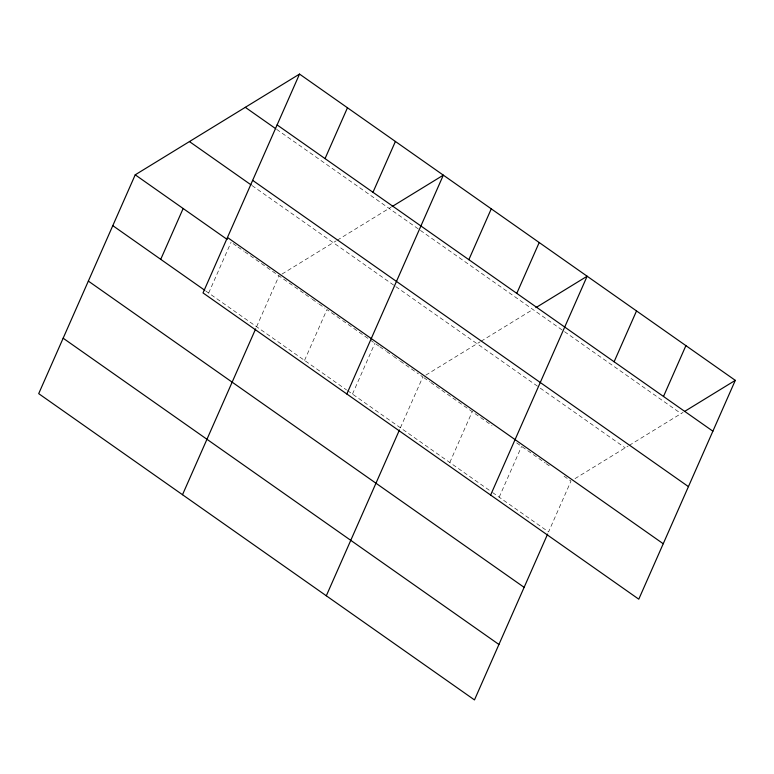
<?xml version="1.0" encoding="UTF-8"?>
<svg xmlns="http://www.w3.org/2000/svg" width="774" height="774" viewBox="0 0 774 774"><rect width="100%" height="100%" fill="white"/><g stroke="black" fill="none" stroke-linecap="round" stroke-linejoin="round"><path stroke-width="0.58" stroke-dasharray="3.87 2.9" d="M208.67 293.027L231.087 242.194M256.6 326.715L279.017 275.883M304.54 360.403L326.957 309.571L341.634 319.885M352.47 394.092L374.887 343.269M400.41 427.78L422.827 376.957L416.954 372.826M449.8 462.494L472.217 411.662M499.182 497.198L521.599 446.375M282.036 274.035L336.235 240.811M337.232 240.201L391.122 207.161M425.835 375.109L480.044 341.876M481.041 341.266L532.918 309.465M575.005 478.622L628.207 446.008M629.204 445.398L683.084 412.368M276.608 129.326L419.431 229.714M420.417 230.4L563.53 330.982M564.527 331.678L681.081 413.597M252.043 185.576L394.875 285.964M395.853 286.651L539.275 387.445M540.262 388.142L625.208 447.846M233.042 243.568L236.95 246.326M237.937 247.012L243.8 251.134M244.778 251.821L304.453 293.762M305.43 294.449L311.303 298.571M312.28 299.257L318.153 303.389M319.13 304.076L325.003 308.197M342.611 320.571L378.805 346.017M379.782 346.704L385.655 350.825M386.632 351.512L392.495 355.643M393.482 356.33L399.345 360.452M400.322 361.139L415.977 372.139M423.813 377.644L429.744 381.814M430.731 382.511L491.974 425.545M516.664 442.902L545.312 463.036M546.299 463.732L549.259 465.813M564.072 476.223L570.989 481.089L548.572 531.912L491.287 491.645M205.729 290.966L346.607 389.97M347.584 390.657L490.29 490.958"/><path stroke-width="1.16" d="M299.528 74.081L203.011 292.911L638.782 599.182L735.3 380.353L299.528 74.081L135.218 174.818L38.7 393.647L474.472 699.919L547.634 534.041M160.731 259.338L183.148 208.506M325.041 158.602L347.458 107.78M182.509 494.712L255.662 328.844M372.981 192.291L395.398 141.468M346.82 393.985L443.328 175.156L392.118 206.552M468.851 259.667L491.267 208.845M326.309 595.786L399.471 429.918M516.78 293.365L539.197 242.533M490.619 495.05L587.137 276.221L535.927 307.617M614.111 361.758L636.528 310.935M663.492 396.472L685.909 345.639M685.096 411.129L735.3 380.353M277.111 124.914L712.883 431.186M245.3 107.325L275.631 128.639M252.653 180.352L688.434 486.623M189.437 141.574L251.066 184.889M227.459 237.473L663.241 543.745M135.218 174.818L227.169 239.447M112.801 225.65L204.752 290.269M88.342 281.088L524.124 587.35M63.149 338.209L498.93 644.471"/></g></svg>
